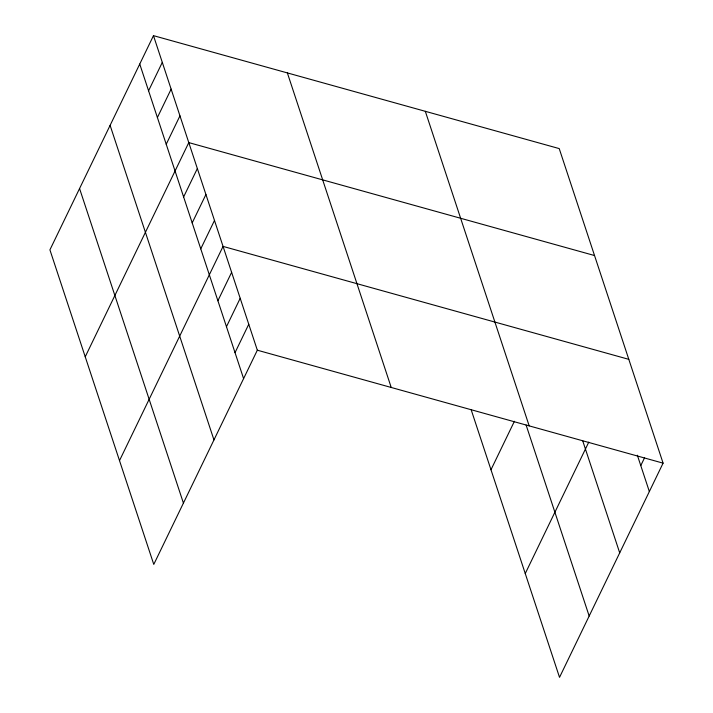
<?xml version="1.0" encoding="UTF-8"?>
<svg xmlns="http://www.w3.org/2000/svg" width="713" height="713" viewBox="0 0 713 713"><rect width="100%" height="100%" fill="white"/><g stroke="black" fill="none" stroke-linecap="round" stroke-linejoin="round"><path stroke-width="1.07" d="M153.473 35.65L49.919 249.853L153.776 564.411L257.331 350.199L153.473 35.65L559.224 148.589L663.081 463.147L559.527 677.35L471.284 410.1M148.571 90.792L162.297 62.387M157.404 117.52L171.129 89.125M166.227 144.258L179.952 115.862M85.23 356.803L188.785 142.6L594.535 255.539M183.624 196.948L197.349 168.544M192.189 222.902L205.923 194.497M200.763 248.846L214.488 220.451M119.508 460.607L223.053 246.404L628.804 359.343M217.893 300.752L231.627 272.348M226.467 326.706L240.192 298.301M235.032 352.65L248.766 324.255M490.981 469.742L514.412 421.285M525.258 573.546L588.778 442.131M640.782 465.589L644.57 457.755M257.331 350.199L663.081 463.147M637.351 455.215L649.347 491.542M582.69 440.75L619.704 552.86M425.322 111.317L529.18 425.875M526.105 425.037L589.17 616.032M287.366 72.922L391.223 387.471M139.748 64.054L243.596 378.603M110.105 125.363L213.962 439.921M79.562 188.544L183.419 503.093"/></g></svg>
